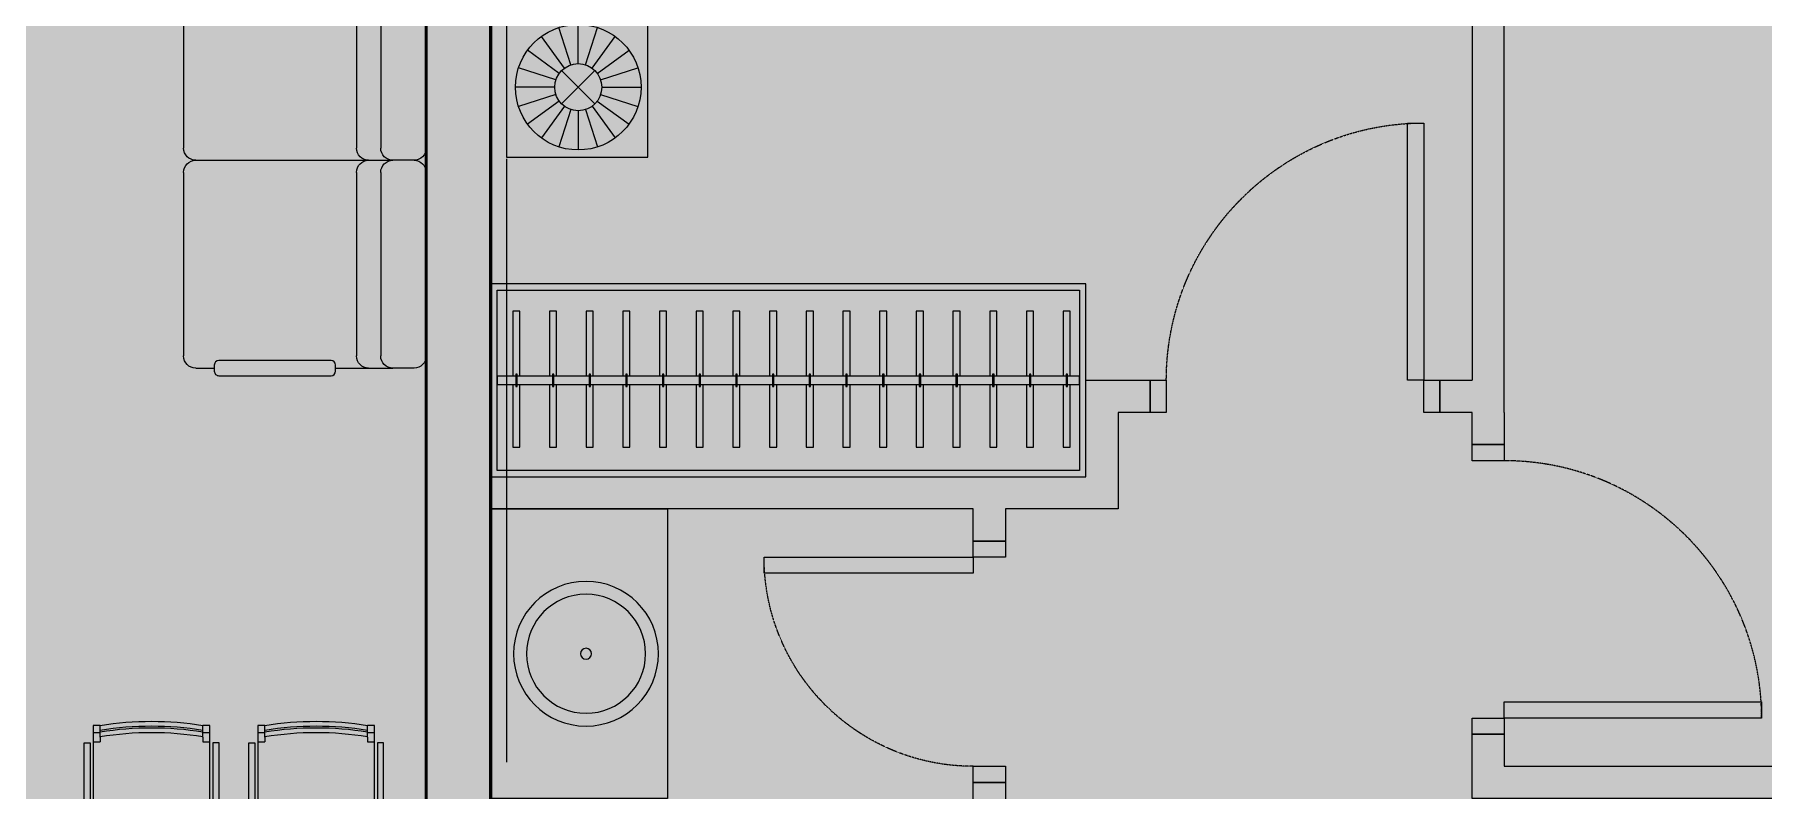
# Model space of a CAD drawing. Header units: millimetres. Extents: x -100356 to 314685, y 446 to 1273965.
# Drawn here: x 71724 to 77096, y 930775 to 933125 of the extents above; entities that cross this region are included whole.
import ezdxf
from ezdxf.enums import TextEntityAlignment as Align

# ---------------------------------------------------------------- set-up
doc = ezdxf.new("R2010")
doc.units = ezdxf.units.MM
for name, pattern in [('A1 - dp$0$HIDDEN', [0.375, 0.25, -0.125]), ('CENTER', [2, 1.25, -0.25, 0.25, -0.25]), ('Dash', [6, 3, -3])]:
    doc.linetypes.add(name, pattern=pattern)
for name, color, linetype, lineweight in [('$0$TUONG 2', 2, 'Continuous', 35), ('20180221 BF$0$TUONG 2', 2, 'Continuous', 25), ('@ color hatch', 7, 'Continuous', 13), ('A.Concrete', 7, 'Continuous', 25), ('A1 - dp$0$CUA', 5, 'Continuous', 9), ('A1 - dp$0$FURNITURE', 8, 'Continuous', 5), ('A1 - dp$0$TUONG 2', 2, 'Continuous', 25), ('Hatch-wall', 251, 'Continuous', 5), ('LGI', 250, 'CENTER', 9), ('luoicot', 30, 'Continuous', 13)]:
    doc.layers.add(name, color=color, linetype=linetype, lineweight=lineweight)
doc.styles.add('arial_eng', font='ARIALNI.TTF')

# ---------------------------------------------------------------- blocks, each defined once
blk = doc.blocks.new('A1 - dp$0$1012')
for p, q in [((397.3853696356164, 192.0000000041764), (13.38536962723447, 192.0000000041764)), ((13.38536962723447, 192.0000000041764), (13.38536962723447, 168.9600000036735)), ((36.42536962773738, 168.9600000036735), (36.42536962773738, 192.0000000041764)), ((67.14536962840793, 168.9600000036735), (67.14536962840793, 192.0000000041764)), ((397.3853696356164, 222.0000000041764), (70.74983701062592, 222.0000000041764)), ((70.74983701062592, 222.0000000041764), (70.74983701062592, 202.0000000041764)), ((70.74983701062592, 202.0000000041764), (397.3853696356164, 202.0000000041764)), ((397.3853696356164, 202.0000000041764), (397.3853696356164, 222.0000000041764)), ((397.3853696356164, -192.0000000042055), (397.3853696356164, 192.0000000041764)), ((51.78536962807266, 168.9600000036735), (13.38536962723447, 168.9600000036735)), ((51.78536962807266, 168.9600000036735), (67.14536962840793, 168.9600000036735)), ((51.78536962807266, -168.9600000037026), (13.38536962723447, -168.960000003688)), ((13.38536962723447, -168.960000003688), (13.38536962723447, -192.0000000042055)), ((36.42536962773738, -192.0000000042055), (36.42536962773738, -168.9600000037026)), ((51.78536962807266, -168.9600000037026), (67.14536962840793, -168.9600000037026)), ((67.14536962840793, -192.0000000042055), (67.14536962840793, -168.9600000037026)), ((13.38536962723447, -192.0000000042055), (397.3853696356164, -192.0000000042055)), ((70.74983701062592, -202.0000000042055), (397.3853696356164, -202.0000000042055)), ((70.74983701062592, -222.0000000042055), (70.74983701062592, -202.0000000042055)), ((397.3853696356164, -222.0000000042055), (70.74983701062592, -222.0000000042055)), ((397.3853696356164, -202.0000000042055), (397.3853696356164, -222.0000000042055))]:
    blk.add_line(p, q)
at = {"extrusion": (0, 0, -1)}
for centre, major_axis, ratio, start_param, end_param in [((1073.061503765384, 0), (758.7690659427426, 758.7690659427427), 0.9999999999999856, 3.768876804577582, 4.08510482939691), ((1073.061503765384, 0), (747.9079057834762, 747.9079057834763), 0.9999999999999961, 3.766560906615879, 4.087420727358596), ((1094.284603448788, 0), (758.769065942741, 758.7690659427411), 0.9999999999999902, 3.768876804577579, 4.085104829396908), ((1094.284603448788, 0), (747.9079057834762, 747.9079057834763), 0.9999999999999963, 3.766560906615879, 4.087420727358596)]:
    blk.add_ellipse(centre, major_axis=major_axis, ratio=ratio, start_param=start_param, end_param=end_param, dxfattribs=at)
blk = doc.blocks.new('A1 - dp$0$ban an 4ng')
at = {"layer": 'A1 - dp$0$FURNITURE'}
blk.add_lwpolyline([(1199.999999994194, -2.980232238769531e-08), (-2.070737536996603e-08, 0), (-2.070737536996603e-08, -850), (1199.999999994194, -850.0000000298023)], close=True, dxfattribs=at)
at = {"layer": 'A1 - dp$0$FURNITURE', "extrusion": (2.979711852517566e-18, -2.138268932095778e-28, -1), "xscale": 0.9444444444444446, "yscale": 0.9444444444444446, "zscale": -0.9444444444444446, "rotation": 270.0000000020186}
for p in [(-341.8677063228242, 375.3084046542645), (-853.4690952988021, 375.3084046244621)]:
    blk.add_blockref('A1 - dp$0$1012', p, dxfattribs=at)
at = {"layer": 'A1 - dp$0$FURNITURE', "xscale": 0.9444444444444446, "yscale": 0.9444444444444446, "zscale": 0.9444444444444446, "rotation": 90}
for p in [(341.8677063228242, -1225.30840459466), (853.4690953137033, -1225.308404624462)]:
    blk.add_blockref('A1 - dp$0$1012', p, dxfattribs=at)
blk = doc.blocks.new('A1 - dp$0$sofa')
for p, q in [((0, -570.7692307692487), (0, 0)), ((37.69230769231217, 37.69230769225396), (103.6538461538148, 37.69230769225396)), ((281.5229398789816, 37.69230769225396), (103.6538461538148, 37.69230769225396)), ((141.3461538461852, -570.7692307692487), (141.3461538461852, 0)), ((216.7307692307513, -570.7692307692487), (216.7307692307513, 0)), ((716.1538461538148, 37.69230769225396), (658.446016802045, 37.69230769225396)), ((753.8461538461852, -570.7692307692487), (753.8461538461852, 0)), ((716.153846153873, -608.4615384615026), (37.69230769231217, -608.4615384615026)), ((0, -1216.923076923122), (0, -646.153846153873)), ((141.3461538461852, -646.153846153873), (141.3461538461852, -1216.923076923122)), ((216.7307692307513, -646.153846153873), (216.7307692307513, -1216.923076923122)), ((753.8461538461852, -646.153846153873), (753.8461538461852, -1216.923076923122)), ((37.69230769231217, -1254.615384615376), (103.653846153873, -1254.615384615376)), ((716.153846153873, -1254.615384615376), (103.653846153873, -1254.615384615376)), ((0, -1292.307692307746), (0, -1863.076923076878)), ((141.3461538461852, -1292.307692307746), (141.3461538461852, -1863.076923076878)), ((216.7307692307513, -1292.307692307746), (216.7307692307513, -1863.076923076878)), ((753.8461538461852, -1292.307692307746), (753.8461538461852, -1863.076923076878)), ((37.69230769231217, -1900.769230769249), (103.653846153873, -1900.769230769249)), ((281.5229398789816, -1900.769230769249), (103.653846153873, -1900.769230769249)), ((716.153846153873, -1900.769230769249), (658.446016802045, -1900.769230769249))]:
    blk.add_line(p, q)
for points in [[(644.3114014174207, 61.25), (295.6575552636059, 61.25, 0.4142135623730951), (281.5229398789816, 47.11538461537566), (281.5229398789816, 28.26923076924868, 0.4142135623730951), (295.6575552636059, 14.13461538462434), (644.3114014174207, 14.13461538462434, 0.4142135623730951), (658.446016802045, 28.26923076924868), (658.446016802045, 47.11538461537566, 0.4142135623730951)], [(644.3114014174789, -1924.326923076878), (295.6575552636059, -1924.326923076878, -0.4142135623730951), (281.5229398789816, -1910.19230769237), (281.5229398789816, -1891.346153846127, -0.4142135623730951), (295.6575552636059, -1877.211538461503), (644.3114014174789, -1877.211538461503, -0.4142135623730951), (658.446016802045, -1891.346153846127), (658.446016802045, -1910.19230769237, -0.4142135623730951)]]:
    blk.add_lwpolyline(points, format="xyb", close=True)
blk.add_lwpolyline([(1890.000000059605, -555.0923429828836), (1250.000000059605, -555.0923429828836), (1250.000000059605, -1235.092342982884), (1890.000000059605, -1235.092342982884)], close=True)
blk.add_circle((1626.579736118787, -1129.581189120305), 80.60365333597412)
for centre, radius, start, end in [((37.69230769231217, 0), 37.69230769230769, 90, 180), ((103.6538461538148, 0), 37.69230769230769, 0, 90), ((179.0384615384392, 0), 37.69230769230769, 0, 90), ((716.1538461538148, 0), 37.69230769230769, 0, 90), ((37.69230769231217, -570.7692307692487), 37.69230769230769, 180, 270), ((103.653846153873, -570.7692307692487), 37.69230769230769, 270, 0), ((179.0384615384974, -570.7692307692487), 37.69230769230769, 270, 0), ((716.153846153873, -570.7692307692487), 37.69230769230769, 270, 0), ((37.69230769231217, -646.153846153873), 37.69230769230769, 90, 180), ((103.653846153873, -646.153846153873), 37.69230769230769, 0, 90), ((179.0384615384974, -646.153846153873), 37.69230769230769, 0, 90), ((716.153846153873, -646.153846153873), 37.69230769230769, 0, 90), ((1796.182850533572, -980.5587889390299), 228.4477438865023, 178.2221592892369, 197.8583069357754), ((1477.333558879443, -1093.355017444002), 150.2145813904692, 346.3602607864538, 52.94738731246829), ((1223.210535059858, -1179.903837293037), 401.3022581460766, 8.095894909188502, 30.7225781354371), ((1353.39728786482, -1030.874441999826), 282.8703860157537, 345.060395071952, 4.073746988341952), ((1520.845032386656, -1059.092165923328), 124.4670862275262, 335.9892964186376, 22.83996136816858), ((1593.621320471168, -1056.364618484164), 62.68569881485819, 334.5275994816386, 48.01630149029557), ((1588.538406919339, -1012.511381404125), 116.0521563926707, 199.4341924954047, 287.4357051699931), ((1402.154531696287, -1394.69556592172), 346.6708950002794, 51.54162594973274, 77.17636239232021), ((1657.407795291219, -877.5288673165487), 251.5519342180888, 226.148319841483, 260.3710736406634), ((1675.306572195143, -1021.912106856587), 118.1141826871501, 186.5072784629267, 242.3608965840973), ((1499.948103333823, -1141.373628804577), 120.8993961556712, 8.555224260716365, 61.32889619780818), ((1835.170838648453, -909.8610778857255), 304.029249347029, 204.7599222623647, 224.6472799224239), ((1582.488273610536, -966.5935149212601), 167.2434694076855, 284.1284180783509, 340.1467714613025), ((2071.734529435635, -1493.441412532586), 574.9409119159499, 125.446359389498, 140.7381539387783), ((1771.685072853812, -1170.37804743892), 150.4069968716509, 102.2423311957382, 161.7320937907911), ((1623.220087727532, -1280.360911136144), 157.224191629938, 94.40725768021578, 156.4430840611759), ((1735.200925680459, -1455.098103065859), 347.7535453240708, 109.6317747362049, 136.9415872097085), ((1544.105388832453, -1171.595513247186), 49.40538591537246, 77.35567938943625, 164.3532487119026), ((1796.182850533572, -980.5587889390299), 228.4477438865023, 219.1499969080874, 261.3889829074554), ((1504.121888318681, -1496.294056909275), 387.9375360182467, 48.57445260401724, 72.38421552343468), ((1623.220087727532, -1280.360911136144), 157.224191629938, 28.04840106403209, 84.64912290907732), ((1727.468256964523, -2146.843535219203), 1024.467558724683, 89.91002825564524, 94.50199437312088), ((1686.210371197376, -1226.765701993485), 113.6307660291577, 66.73150239088437, 107.3970904270247), ((1675.379045504553, -1004.47689906368), 130.4040534872418, 272.4373625741966, 295.295567094567), ((1435.033222348429, -995.966196284513), 225.8980240404317, 281.248620820593, 323.9898653465457), ((1569.72922993917, -1230.899048132007), 102.4063140645738, 81.63887082494084, 135.625506231814), ((1785.533006171172, -1859.932308238233), 757.9139517694591, 106.3355012198459, 112.4150150700038), ((1549.426401831792, -1146.814081175486), 69.19580154507945, 281.4267095112709, 10.98767483265441), ((1246.817604961805, -1065.016574070905), 349.9191613608398, 334.6853166526409, 342.4500908953755), ((1508.488685568271, -1123.616089604096), 107.2211461879355, 301.9055202151231, 355.1858926148975), ((1044.103730179777, -1192.907323317253), 575.5132999835106, 350.2399811495753, 6.114776993266102), ((1462.345210145635, -1203.941040501813), 172.6406945561986, 330.2411395710767, 25.80899240213203), ((1771.114092463453, -1214.588243341306), 175.7251015612835, 150.7697376174383, 151.9367160095969), ((1890.925361955189, -1027.392741278629), 288.7205135179683, 200.5138379526914, 216.0242401720455), ((1609.240870345791, -1188.751049839775), 50.08849351730374, 349.1166208970828, 38.95558863459073), ((37.69230769231217, -1216.923076923122), 37.69230769230769, 180, 270), ((103.653846153873, -1216.923076923122), 37.69230769230769, 270, 0), ((179.0384615384974, -1216.923076923122), 37.69230769230769, 270, 0), ((716.153846153873, -1216.923076923122), 37.69230769230769, 270, 0), ((1771.114092463453, -1214.588243341306), 175.7251015612835, 174.3326332318823, 205.2803943849539), ((1669.359822066501, -1150.939717944828), 48.51610638162508, 222.8373666195934, 256.9786379257234), ((37.69230769231217, -1292.307692307746), 37.69230769230769, 90, 180), ((103.653846153873, -1292.307692307746), 37.69230769230769, 0, 90), ((179.0384615384974, -1292.307692307746), 37.69230769230769, 0, 90), ((716.153846153873, -1292.307692307746), 37.69230769230769, 0, 90), ((37.69230769231217, -1863.076923076878), 37.69230769230769, 180, 270), ((103.653846153873, -1863.076923076878), 37.69230769230769, 270, 0), ((179.0384615384974, -1863.076923076878), 37.69230769230769, 270, 0), ((716.153846153873, -1863.076923076878), 37.69230769230769, 270, 0)]:
    blk.add_arc(centre, radius, start, end)
blk = doc.blocks.new('2B1')
at = {"layer": '@ color hatch'}
h = blk.add_hatch(color=151, dxfattribs=at)
h.dxf.hatch_style = 1
h.paths.add_polyline_path([(149.999990330718, 8700.000001133885), (3099.999990330718, 8700.000001133885), (3099.999990330718, 9800.000001133827), (149.999990330718, 9800.000001133827)])
h.paths.add_polyline_path([(3299.999990330718, 9600.000012367032), (3299.999990330718, 8500.000001133827), (149.999990330718, 8500.000001133827), (149.999990330718, 8300), (100.0015621667844, 8300), (99.91533473314485, 2500.077288847358), (200.1362444615224, 2500.07579886337), (200.1362444615224, 1050), (599.9999999999418, 1050), (599.9999999999418, 150), (7500.136232964287, 150), (7500.136232964287, 2500.000000000058), (7600, 2500.000000000058), (7599.999990330718, 3550.000000000058), (6499.964738096867, 3550.000000000058), (6499.964738096634, 5600.001075513428), (6100.009022490063, 5600.001075513428), (6100.008863586874, 6399.999955651234), (6400.001074512082, 6400.000044348766), (6399.800145152258, 9600.077287588676), (6299.798902067705, 9600.077287588676), (6299.999990330718, 9600.000012367032)])
h.paths.add_polyline_path([(7649.999990330718, 3650.000000000058), (6600.000941065664, 3650.000000000058), (6600.000941065664, 6900.078302144422), (7649.999990330718, 6900.078302144422)])
at = {"layer": 'Hatch-wall', "ltscale": 0.5}
h = blk.add_hatch(color=256, dxfattribs=at)
h.dxf.hatch_style = 1
h.paths.add_polyline_path([(1800, 1900), (1700, 1900), (1700, 150), (600, 150.0000000000582), (600, 1050.000000000058), (100, 1050), (100, 2850), (1700, 2850), (1700, 2650), (1800, 2650), (1800, 2950), (100, 2950), (100, 8500.000001133827), (550.0000000028522, 8500.000001133827), (550.0000000028522, 8700.000001133827), (100, 8700.000001133827), (100, 9800), (-100, 9800.000003895897), (-100.0003817976103, 0), (1850.000022166991, 0), (1850.000022166991, 149.9999298739131), (1800, 149.9999298739131)])
h.paths.add_polyline_path([(100, 150), (100, 950), (500, 950.0000000000582), (500, 150.0000000000582)], flags=16)
at = {"layer": '@ color hatch', "color": 7, "linetype": 'Dash', "ltscale": 10, "const_width": 10}
blk.add_lwpolyline([(3299.999990330718, 9600.000012367032), (3299.999990330718, 8500.000001133827), (149.999990330718, 8500.000001133827), (149.999990330718, 8300), (100.0015621667844, 8300), (100, 2500.077287588618), (200.1362444615224, 2500.07579886337), (200.1362444615224, 1050), (600, 1050), (600, 150), (7500.136232964287, 150), (7500.136232964287, 2500.000000000058), (7600, 2500.000000000058), (7599.999990330718, 3550.000000000058), (6499.964738096867, 3550.000000000058), (6499.964738096634, 5600.001075513428), (6100.009022490063, 5600.001075513428), (6100.009022490063, 6399.999955651234), (6400.001233415271, 6400.000044348766), (6400.001233415271, 8300.077270978654), (6299.999990330718, 8300.077270978654), (6299.999990330718, 9600.000012367032)], close=True, dxfattribs=at)
at = {"layer": 'A1 - dp$0$TUONG 2', "ltscale": 0.5, "elevation": -2.522973089290733e-07}
blk.add_lwpolyline([(-100.1989159045625, 0), (-100.1989159045625, 9800.063982266875), (0, 9800.000003895897)], dxfattribs=at)
at = {"layer": 'A1 - dp$0$TUONG 2', "ltscale": 0.5}
blk.add_lwpolyline([(-100.1989159045625, 0), (1850.000022166991, 1.477799378335476e-05), (1850.000022166991, 149.9999446519068), (1800, 149.9999298739131), (1800, 1900), (1700, 1900), (1700, 150), (600, 150), (600, 1050), (100, 1050), (100, 2850), (1700, 2850), (1700, 2650), (1800, 2650), (1800, 2950), (100, 2950), (100, 8500.000001133827), (550.0000000028522, 8500.000001133827), (550.0000000028522, 8700.000001133827), (100, 8700.000001133827), (100, 9800), (0, 9800.000003895897)], dxfattribs=at)
at = {"layer": 'A1 - dp$0$FURNITURE'}
for name, p in [('A1 - dp$0$sofa', (100, 8238.705802119453, -2.522973089290733e-07)), ('A1 - dp$0$ban an 4ng', (100.0000002016313, 4864.682597833686))]:
    blk.add_blockref(name, p, dxfattribs=at)
at = {"layer": 'A1 - dp$0$FURNITURE', "style": 'arial_eng'}
blk.add_attdef('AC', text='', height=300, dxfattribs=at).set_placement((7131.123220306938, 6568.591249825025, -6.939877027451654e-05), align=Align.MIDDLE)
blk = doc.blocks.new('*U191')
for points in [[(-50, 0), (-100, 0), (-100, 800), (-50.00000000000002, 800)], [(-850, -100), (-900, -100), (-900, 0), (-850, 0)], [(0, -100), (-50, -100), (-50, 0), (0, 0)]]:
    blk.add_lwpolyline(points, close=True)
at = {"linetype": 'A1 - dp$0$HIDDEN'}
blk.add_arc((-50, 0), 800, 90.00000000000001, 180, dxfattribs=at)
blk = doc.blocks.new('*U192')
for points in [[(50, 0), (100, 0), (100, 800), (50.00000000000002, 800)], [(0, -100), (50, -100), (50, 0), (0, 0)], [(850, -100), (900, -100), (900, 0), (850, 0)]]:
    blk.add_lwpolyline(points, close=True)
at = {"linetype": 'A1 - dp$0$HIDDEN'}
blk.add_arc((50, 0), 800, 7.016709298534877e-15, 89.99999999999999, dxfattribs=at)
blk = doc.blocks.new('A1 - dp$0$tab')
for p, q in [((439.0243902440415, 0), (0, 0)), ((0, 0), (0, -439.0243902440415)), ((439.0243902440415, -439.0243902440998), (439.0243902440415, 0)), ((194.7534147979459, -152.8788605035515), (157.068415483809, -36.8963585163001)), ((217.3644143863348, -149.2976299885777), (217.3644143863348, -27.34641047636979)), ((239.9754139747238, -152.8788605035515), (277.6604132887442, -36.89635851635831)), ((174.3557373892981, -163.2719962538103), (102.6746090609813, -64.61138718365692)), ((260.3730913832551, -163.2719962538103), (332.0542197116883, -64.61138718371511)), ((158.1680489442078, -179.4596846988424), (59.50743987411261, -107.7785563705256)), ((276.5607798283454, -179.4596846988424), (375.2213888984406, -107.7785563705256)), ((147.7749131940072, -199.857362107432), (31.79241120675579, -162.1723627934116)), ((165.6248938116477, -170.7288411212503), (269.1039349609054, -274.207882270508)), ((269.1039349609054, -170.7288411212503), (165.6248938116477, -274.207882270508)), ((286.9539155786624, -199.8573621074902), (402.9364175657973, -162.1723627934698)), ((144.1936826789751, -222.4683616958791), (22.24246316682547, -222.4683616958791)), ((147.7749131940072, -245.0793612842681), (31.79241120675579, -282.7643605982885)), ((158.1680489442078, -265.4770386928576), (59.50743987411261, -337.1581670212327)), ((276.5607798283454, -265.4770386929158), (375.2213888984406, -337.1581670212327)), ((286.9539155786624, -245.0793612842681), (402.9364175657973, -282.7643605982885)), ((290.5351460935781, -222.4683616958791), (412.4863656058441, -222.4683616958791)), ((174.3557373892981, -281.6647271379479), (102.6746090608649, -380.3253362080432)), ((194.7534147978294, -292.0578628882067), (157.068415483809, -408.0403648753999)), ((217.3644143862184, -295.6390934031806), (217.3644143862184, -417.5903129153884)), ((217.3644143863348, -295.6390934031806), (217.3644143863348, -417.5903129153884)), ((239.9754139747238, -292.0578628882067), (277.6604132887442, -408.0403648753999)), ((260.3730913832551, -281.6647271379479), (332.0542197116883, -380.3253362080432)), ((0, -439.0243902440415), (439.0243902440415, -439.0243902440998))]:
    blk.add_line(p, q)
for radius in [195.1219512195127, 73.17073170731727]:
    blk.add_circle((217.3644143863348, -222.4683616958791), radius)
blk = doc.blocks.new('*U237')
for points in [[(0, 600.0000000004657), (0, 0), (1850.000091473659, -1.229636903352846e-09), (1850.000091473659, 599.999999999236)], [(1830.000091473659, 579.9996613711628), (1830.000091473659, 19.9996613711628), (20, 20.00000000046566), (20, 580.0000000004657)]]:
    blk.add_lwpolyline(points, close=True)
at = {"ltscale": 6}
for points in [[(91.12045714489068, 313.1103512093541), (91.12045714489068, 515.2497102723573), (69.05608865639078, 515.2497102723573), (69.05608865639078, 313.1103512093541)], [(205.1204571448907, 313.1103512092712), (205.1204571448907, 515.2497102722743), (183.0560886563908, 515.2497102722743), (183.0560886563908, 313.1103512092712)], [(319.1204571448907, 313.1103512091883), (319.1204571448907, 515.2497102721915), (297.0560886563908, 515.2497102721915), (297.0560886563908, 313.1103512091883)], [(433.1204571448907, 313.1103512091053), (433.1204571448907, 515.2497102721085), (411.0560886563908, 515.2497102721085), (411.0560886563908, 313.1103512091053)], [(547.1204571448907, 313.1103512090223), (547.1204571448907, 515.2497102720256), (525.0560886563908, 515.2497102720256), (525.0560886563908, 313.1103512090223)], [(661.1204571448907, 313.1103512089394), (661.1204571448907, 515.2497102719426), (639.0560886563908, 515.2497102719426), (639.0560886563908, 313.1103512089394)], [(775.1204571448907, 313.1103512088565), (775.1204571448907, 515.2497102718596), (753.0560886563908, 515.2497102718596), (753.0560886563908, 313.1103512088565)], [(889.1204571448907, 313.1103512087735), (889.1204571448907, 515.2497102717767), (867.0560886563908, 515.2497102717767), (867.0560886563908, 313.1103512087735)], [(1003.120457144891, 313.1103512086905), (1003.120457144891, 515.2497102716937), (981.0560886563908, 515.2497102716937), (981.0560886563908, 313.1103512086905)], [(1117.120457144891, 313.1103512086076), (1117.120457144891, 515.2497102716109), (1095.056088656391, 515.2497102716109), (1095.056088656391, 313.1103512086076)], [(1231.120457144891, 313.1103512085247), (1231.120457144891, 515.2497102715279), (1209.056088656391, 515.2497102715279), (1209.056088656391, 313.1103512085247)], [(1345.120457144891, 313.1103512084417), (1345.120457144891, 515.2497102714449), (1323.056088656391, 515.2497102714449), (1323.056088656391, 313.1103512084417)], [(1459.120457144891, 313.1103512083588), (1459.120457144891, 515.249710271362), (1437.056088656391, 515.249710271362), (1437.056088656391, 313.1103512083588)], [(1573.120457144891, 313.1103512082758), (1573.120457144891, 515.249710271279), (1551.056088656391, 515.249710271279), (1551.056088656391, 313.1103512082758)], [(1687.120457144891, 313.1103512081929), (1687.120457144891, 515.2497102711961), (1665.056088656391, 515.2497102711961), (1665.056088656391, 313.1103512081929)], [(1801.120457144891, 313.1103512081099), (1801.120457144891, 515.2497102711131), (1779.056088656391, 515.2497102711131), (1779.056088656391, 313.1103512081099)], [(69.05608865639078, 286.7103512094473), (69.05608865639078, 92.0852110228152), (91.12045714489068, 92.0852110228152), (91.12045714489068, 286.7103512094473)], [(183.0560886563908, 286.7103512093643), (183.0560886563908, 92.08521102273225), (205.1204571448907, 92.08521102273225), (205.1204571448907, 286.7103512093643)], [(297.0560886563908, 286.7103512092814), (297.0560886563908, 92.0852110226493), (319.1204571448907, 92.0852110226493), (319.1204571448907, 286.7103512092814)], [(411.0560886563908, 286.7103512091984), (411.0560886563908, 92.08521102256637), (433.1204571448907, 92.08521102256637), (433.1204571448907, 286.7103512091984)], [(525.0560886563908, 286.7103512091155), (525.0560886563908, 92.08521102248342), (547.1204571448907, 92.08521102248342), (547.1204571448907, 286.7103512091155)], [(639.0560886563908, 286.7103512090325), (639.0560886563908, 92.08521102240047), (661.1204571448907, 92.08521102240047), (661.1204571448907, 286.7103512090325)], [(753.0560886563908, 286.7103512089496), (753.0560886563908, 92.08521102231752), (775.1204571448907, 92.08521102231752), (775.1204571448907, 286.7103512089496)], [(867.0560886563908, 286.7103512088667), (867.0560886563908, 92.08521102223457), (889.1204571448907, 92.08521102223457), (889.1204571448907, 286.7103512088667)], [(981.0560886563908, 286.7103512087837), (981.0560886563908, 92.08521102215164), (1003.120457144891, 92.08521102215164), (1003.120457144891, 286.7103512087837)], [(1095.056088656391, 286.7103512087007), (1095.056088656391, 92.08521102206869), (1117.120457144891, 92.08521102206869), (1117.120457144891, 286.7103512087007)], [(1209.056088656391, 286.7103512086178), (1209.056088656391, 92.08521102198574), (1231.120457144891, 92.08521102198574), (1231.120457144891, 286.7103512086178)], [(1323.056088656391, 286.7103512085349), (1323.056088656391, 92.0852110219028), (1345.120457144891, 92.0852110219028), (1345.120457144891, 286.7103512085349)], [(1437.056088656391, 286.7103512084519), (1437.056088656391, 92.08521102181984), (1459.120457144891, 92.08521102181984), (1459.120457144891, 286.7103512084519)], [(1551.056088656391, 286.7103512083689), (1551.056088656391, 92.08521102173691), (1573.120457144891, 92.08521102173691), (1573.120457144891, 286.7103512083689)], [(1665.056088656391, 286.710351208286), (1665.056088656391, 92.08521102165396), (1687.120457144891, 92.08521102165396), (1687.120457144891, 286.710351208286)], [(1779.056088656391, 286.7103512082031), (1779.056088656391, 92.08521102157101), (1801.120457144891, 92.08521102157101), (1801.120457144891, 286.7103512082031)]]:
    blk.add_lwpolyline(points, dxfattribs=at)
for points in [[(1830.000091473659, 286.6991212942448), (1830.000091473659, 313.0991212941517), (20, 313.0991212953813), (19.99999859370291, 286.6991212952416)], [(82.66130431878264, 319.1750910408446), (78.31132171020727, 319.1750910408446), (78.31132171020727, 280.4417676448938), (82.66130431878264, 280.4417676448938)], [(196.6613043187826, 319.1750910407616), (192.3113217102073, 319.1750910407616), (192.3113217102073, 280.4417676448109), (196.6613043187826, 280.4417676448109)], [(310.6613043187826, 319.1750910406787), (306.3113217102073, 319.1750910406787), (306.3113217102073, 280.441767644728), (310.6613043187826, 280.441767644728)], [(424.6613043187826, 319.1750910405957), (420.3113217102073, 319.1750910405957), (420.3113217102073, 280.441767644645), (424.6613043187826, 280.441767644645)], [(538.6613043187826, 319.1750910405128), (534.3113217102073, 319.1750910405128), (534.3113217102073, 280.441767644562), (538.6613043187826, 280.441767644562)], [(652.6613043187826, 319.1750910404298), (648.3113217102073, 319.1750910404298), (648.3113217102073, 280.4417676444791), (652.6613043187826, 280.4417676444791)], [(766.6613043187826, 319.1750910403469), (762.3113217102073, 319.1750910403469), (762.3113217102073, 280.4417676443962), (766.6613043187826, 280.4417676443962)], [(880.6613043187826, 319.175091040264), (876.3113217102073, 319.175091040264), (876.3113217102073, 280.4417676443132), (880.6613043187826, 280.4417676443132)], [(994.6613043187826, 319.175091040181), (990.3113217102073, 319.175091040181), (990.3113217102073, 280.4417676442303), (994.6613043187826, 280.4417676442303)], [(1108.661304318783, 319.175091040098), (1104.311321710207, 319.175091040098), (1104.311321710207, 280.4417676441473), (1108.661304318783, 280.4417676441473)], [(1222.661304318783, 319.1750910400151), (1218.311321710207, 319.1750910400151), (1218.311321710207, 280.4417676440644), (1222.661304318783, 280.4417676440644)], [(1336.661304318783, 319.1750910399322), (1332.311321710207, 319.1750910399322), (1332.311321710207, 280.4417676439814), (1336.661304318783, 280.4417676439814)], [(1450.661304318783, 319.1750910398492), (1446.311321710207, 319.1750910398492), (1446.311321710207, 280.4417676438985), (1450.661304318783, 280.4417676438985)], [(1564.661304318783, 319.1750910397662), (1560.311321710207, 319.1750910397662), (1560.311321710207, 280.4417676438155), (1564.661304318783, 280.4417676438155)], [(1678.661304318783, 319.1750910396833), (1674.311321710207, 319.1750910396833), (1674.311321710207, 280.4417676437326), (1678.661304318783, 280.4417676437326)], [(1792.661304318783, 319.1750910396004), (1788.311321710207, 319.1750910396004), (1788.311321710207, 280.4417676436497), (1792.661304318783, 280.4417676436497)]]:
    blk.add_lwpolyline(points, close=True, dxfattribs=at)
blk = doc.blocks.new('A1 - dp$0$A$C722D3D91')
at = {"ltscale": 0.07}
for radius in [225, 185, 17]:
    blk.add_circle((0, 0), radius, dxfattribs=at)
blk = doc.blocks.new('*U204')
for points in [[(-700, 100), (-750, 100), (-750, 0), (-700, 0)], [(0, 100), (-50, 100), (-50, 0), (0, 0)], [(-50, 0), (-100, 0), (-100, -650), (-50.00000000000001, -650)]]:
    blk.add_lwpolyline(points, close=True)
at = {"linetype": 'A1 - dp$0$HIDDEN'}
blk.add_arc((-50, 0), 650, 180, 270, dxfattribs=at)
blk = doc.blocks.new('2B2')
at = {"layer": '@ color hatch', "ltscale": 0.5}
h = blk.add_hatch(color=141, dxfattribs=at)
h.dxf.hatch_style = 1
h.paths.add_polyline_path([(8300.005994985404, 1699.880439380475), (8300.005994985404, 6299.958205333096), (7900.140817647276, 6299.958205333096), (7900.140817647276, 6599.958205333096), (8300.006908261974, 6599.961040117603), (8300.004919320054, 7699.95834155113), (7400.004919337749, 7699.851439555059), (7400.004919337749, 8199.85143956996), (8300.00491932308, 8199.851439462684), (8300.00491932308, 11099.95820471027), (7100.23572769179, 11099.95820471022), (7100.037535150419, 10999.85145727213), (5600.136631421105, 10999.85145727213), (5600.136631421105, 11099.85143946606), (4950.002780947369, 11099.85143946606), (4950.002780949231, 10699.95821709081), (4250.002780947369, 10699.95821709081), (4250.002780947369, 11099.95820471755), (1250.20086336683, 11099.85143946606), (1249.99952007836, 9799.957239253563), (1200.002780947252, 9799.957239253563), (1200.525260797527, 5599.95904469199), (1600.002780962153, 5599.95904469199), (1600.002780944575, 4599.959044692048), (1200.200136628526, 4599.959044692048), (1200.002780982759, 1649.884971292107), (2700.017323747452, 1649.87328856939), (2700.01771322859, 1699.881097511796)])
h.paths.add_polyline_path([(8500.002670807706, 1799.95822251949), (9400.007710519829, 1799.95822251949), (9400.007710519829, 6299.958205333096), (8500.002670807706, 6299.958205333096)])
at = {"layer": 'Hatch-wall', "ltscale": 0.5}
h = blk.add_hatch(color=256, dxfattribs=at)
h.dxf.hatch_style = 1
h.paths.add_polyline_path([(1675.002780947369, 11099.95820472285), (1200.002780947369, 11099.95820472378), (1200.002780947369, 7499.538885045622), (3050.002872403304, 7499.95904469199), (3050.00287240342, 7699.958204719005), (3050.00287240342, 7799.958204719005), (3250.00287240342, 7799.958204719005), (3250.00287240342, 7699.958204719005), (3150.00287240342, 7699.958204719005), (3150.00287240342, 7399.959044691932), (2800.002780944575, 7399.959044691932), (2800.002780944575, 7299.95904469199), (2700.002780944575, 7299.95904469199), (2700.002780944575, 7399.95904469199), (1200.002780943178, 7399.95904469199), (1200.0027809444, 5599.95904469199), (1600.002780944575, 5599.95904469199), (1600.002780944575, 4699.95904469199), (2700.002780944575, 4699.95904469199), (2700.002780944575, 6549.95904469199), (2800.002780944575, 6549.95904469199), (2800.002780944575, 4299.959044698568), (2700.002780944575, 4299.959044698568), (2700.002780944575, 4599.959044692048), (1200.002780968323, 4599.959044692048), (1200.00278096518, 1649.991736539465), (1300.002942679566, 1649.991736539465), (1300.002942679566, 1499.991736539465), (1000.00278096518, 1499.991736539465), (1000.00278096518, 11299.95820472419), (1675.002780947369, 11299.95820472279)])
h.paths.add_polyline_path([(1500.001793300908, 5499.95904469199), (1200.200136628526, 5499.95904469199), (1200.200136628526, 4699.95904469199), (1500.001793300908, 4699.95904469199)], flags=16)
h = blk.add_hatch(color=256, dxfattribs=at)
h.dxf.hatch_style = 1
h.paths.add_polyline_path([(8500.006147780223, 1800.064969957632), (9800.006147780223, 1800.064969957632), (9800.006147780223, 1500.040891816025), (2600.002957422519, 1499.972851717961), (2600.002957422519, 1649.987803714524), (2700.017713211011, 1649.987862759153), (2700.017713211011, 1699.987862759153), (8300.005994967825, 1699.987204627832), (8300.00614778034, 1800.064969957632), (8500.00614778034, 1800.064969957632)])
h.paths.add_polyline_path([(8500.002670790127, 3999.958233851998), (8500.002670790127, 4999.958233851998), (8300.00491544872, 4999.958233851998), (8300.004915448662, 4900.317225094768), (8300.004919487808, 3999.958233851998)])
h.paths.add_polyline_path([(4250.002872407436, 6699.958753583836), (4350.002872407436, 6699.958753583836), (4350.002963867504, 6599.958845044661), (5450.002670643269, 6599.958845044835), (5450.002670643153, 6699.960948642576), (5550.002670643153, 6699.960948642576), (5550.002945020446, 6599.961040103575), (8300.004919318657, 6599.961040103517), (8300.004919318657, 6599.958204815455), (9400.004584682989, 6599.958205333096), (9400.00771050225, 6399.958233851998), (8500.004919488973, 6399.958233833546), (8500.001553589012, 5799.958233852114), (8300.00155358907, 5799.95823385322), (8300.004890353885, 6499.959634688566), (4250.002751816704, 6499.959634725994)])
h.paths.add_polyline_path([(8300.00491932308, 11299.95820471027), (3775.002780947369, 11299.9582047186), (3775.002780947369, 11099.95820471883), (4250.002780947369, 11099.95820471755), (4250.002780947369, 7799.958204719005), (4150.00287240342, 7799.958204719005), (4150.00287240342, 7699.958204719005), (4250.00287240342, 7699.958204719005), (4250.00287240342, 7599.960948672262), (4350.002780947369, 7599.960948672262), (4350.002780947369, 7699.960948672262), (4350.002780947369, 11099.95820471778), (8300.00491932308, 11099.95820471027), (8300.004919322615, 10699.95820476377), (8500.004919322499, 10699.95820476377), (8500.00491932308, 11299.95820471027)])
at = {"layer": '20180221 BF$0$TUONG 2', "ltscale": 0.5, "elevation": 2.522973089290733e-07}
for points in [[(1675.002780947369, 11099.95820472285), (1200.002780947369, 11099.95820472378), (1200.002780947369, 7499.538885045622), (3050.002872403304, 7499.95904469199), (3050.00287240342, 7699.958204719005), (3050.00287240342, 7799.958204719005), (3250.00287240342, 7799.958204719005), (3250.00287240342, 7699.958204719005), (3150.00287240342, 7699.958204719005), (3150.00287240342, 7399.959044691932), (2800.002780944575, 7399.959044691932), (2800.002780944575, 7299.95904469199), (2700.002780944575, 7299.95904469199), (2700.002780944575, 7399.95904469199), (1200.002780943178, 7399.95904469199), (1200.0027809444, 5599.95904469199)], [(2700.002780944575, 4699.95904469199), (2700.002780944575, 6549.95904469199), (2800.002780944575, 6549.95904469199), (2800.002780944575, 4299.959044698568)], [(1000.00278096518, 1499.991736539465), (1000.00278096518, 11299.95820472419), (1675.002780947369, 11299.95820472279), (1675.002780947369, 11099.95820472285)]]:
    blk.add_lwpolyline(points, dxfattribs=at)
at = {"layer": '@ color hatch', "color": 7, "linetype": 'Dash', "ltscale": 10, "const_width": 10, "elevation": 2.522973089290733e-07}
blk.add_lwpolyline([(7900.140817647276, 6299.958205333096), (7900.140817647276, 6599.958205333096), (8300.004919318657, 6599.961040103517), (8300.004919320054, 7699.958204801369), (7400.00491932017, 7699.958204802417), (7400.00491932017, 8199.958204817318), (8300.004919305502, 8199.958204710041), (8300.004919305502, 11100.06496995763), (7100.23572769179, 11100.06496995757), (7100.037535150419, 10999.95822251949), (5600.136631421105, 10999.95822251949), (5600.136631421105, 11099.95820471342), (4950.002780947369, 11099.95820471662), (4950.002780949231, 10699.95821709081), (4250.002780947369, 10699.95821709122), (4250.002780947369, 11099.95820471755), (1250.100191704987, 11100.06348123233), (1249.999520060781, 9800.06400450092), (1200.002780929673, 9800.06400450092), (1200.525260779948, 5599.539003707818)], dxfattribs=at)
at = {"layer": 'A1 - dp$0$FURNITURE', "elevation": 2.522973089290733e-07}
blk.add_lwpolyline([(1750.002780959476, 7044.883214583679), (1750.002780929673, 6499.959044691932), (1200.002780959476, 6499.959044691932), (1200.002780929673, 7399.959044691932), (1750.002780929673, 7399.959044691932), (1750.002780959476, 7044.883214583679)], dxfattribs=at)
at = {"layer": 'A1 - dp$0$TUONG 2', "ltscale": 0.5}
for points, elevation in [([(4250.002780947369, 11099.95820471755), (4250.002780947369, 7799.958204719005)], 2.522973089290733e-07), ([(4350.002780947369, 7699.960948672262), (4350.002780947369, 11099.95820471778), (8300.00491932308, 11099.95820471027)], 2.522973089290733e-07), ([(4350.002780947369, 7699.960948672262), (4350.002780947369, 7599.960948672262), (4250.00287240342, 7599.960948672262), (4250.00287240342, 7699.958204719005), (4150.00287240342, 7699.958204719005), (4150.00287240342, 7799.958204719005), (4250.002780947369, 7799.958204719005)], 1.642866539133684e-07)]:
    blk.add_lwpolyline(points, dxfattribs=dict(at, elevation=elevation))
at = {"layer": 'A1 - dp$0$TUONG 2', "elevation": 2.522973089290733e-07}
blk.add_lwpolyline([(2700.002780944575, 7499.95904469199), (2700.002780944575, 7499.95904469199), (2950.002780993935, 7499.95904469199)], dxfattribs=at)
blk.add_lwpolyline([(4250.002872407436, 6699.958753583836), (4350.002872407436, 6699.958753583836), (4350.002963867504, 6599.958845044661), (5450.002670643269, 6599.958845044835), (5450.002670643153, 6699.960948642576), (5550.002670643153, 6699.960948642576), (5550.002945020446, 6599.961040103575), (8300.004919318657, 6599.961040103517), (8300.004919318657, 6599.958204815455), (9400.004584682989, 6599.958205333096), (9400.00771050225, 6399.958233851998), (8500.00491948903, 6399.958233833255), (8500.004919490486, 5799.958233851998), (8300.004919490486, 5799.958233853395), (8300.004890353885, 6499.959634688566), (4250.002751816704, 6499.959634725994)], close=True, dxfattribs=at)
at = {"layer": 'A1 - dp$0$CUA', "xscale": -1}
blk.add_blockref('*U192', (4150.00287240342, 7799.958204719005, 1.642866539133684e-07), dxfattribs=at)
at = {"layer": 'A1 - dp$0$CUA', "rotation": 270}
blk.add_blockref('*U191', (4350.00287240342, 6699.960948672262, 1.642866539133684e-07), dxfattribs=at)
at = {"layer": 'A1 - dp$0$CUA', "xscale": -1, "rotation": 270}
blk.add_blockref('*U204', (2700.002780944575, 7299.95904469199, 2.522973089290733e-07), dxfattribs=at)
at = {"layer": 'A1 - dp$0$FURNITURE', "rotation": 90}
blk.add_blockref('A1 - dp$0$tab', (1249.999104862509, 8493.907380657853, 2.522973089290733e-07), dxfattribs=at)
at = {"layer": 'A1 - dp$0$FURNITURE'}
blk.add_blockref('*U237', (1200.002780929673, 7499.959044693212, 1.642857003689147e-07), dxfattribs=at)
at = {"layer": 'A1 - dp$0$FURNITURE', "xscale": -1}
blk.add_blockref('A1 - dp$0$A$C722D3D91', (1496.640762961004, 6949.959044691932, 2.522982914739564e-07), dxfattribs=at)
at = {"color": 1, "ltscale": 0.5, "style": 'arial_eng'}
blk.add_attdef('AC', (8575.586731621937, 4378.725841274776, -0.0001385452432587379), '', height=300, dxfattribs=at)
blk = doc.blocks.new('X-GRID')
at = {"layer": 'LGI', "ltscale": 1500}
blk.add_line((-40949.99921768473, 49486.838946998), (-40949.99921768496, -7272.626217615763), dxfattribs=at)
blk = doc.blocks.new('A$C60262ED2')
at = {"rotation": 180}
blk.add_blockref('X-GRID', (7408.778555928438, 51484.01189456624, 6.706806565628017e-05), dxfattribs=at)
blk = doc.blocks.new('column')
at = {"layer": 'luoicot', "ltscale": 0.5}
blk.add_blockref('A$C60262ED2', (-47108.64113252342, -40383.94843114301, -6.68157683473537e-05), dxfattribs=at)

msp = doc.modelspace()

# ---------------------------------------------------------------- block references
at = {"layer": '$0$TUONG 2'}
msp.add_blockref('2B2', (71940.74881105193, 924249.9986407224, 6.889417565665839e-05), dxfattribs=at)
at = {"layer": '$0$TUONG 2', "color": 0, "ltscale": 0.5, "xscale": -1}
msp.add_blockref('2B1', (73040.7500317759, 925749.9863230913, 6.939877027451654e-05), dxfattribs=at)
at = {"layer": 'A.Concrete'}
msp.add_blockref('column', (71940.74880138265, 924249.9986585316, 6.889417565665839e-05), dxfattribs=at)

doc.saveas('drawing.dxf')
